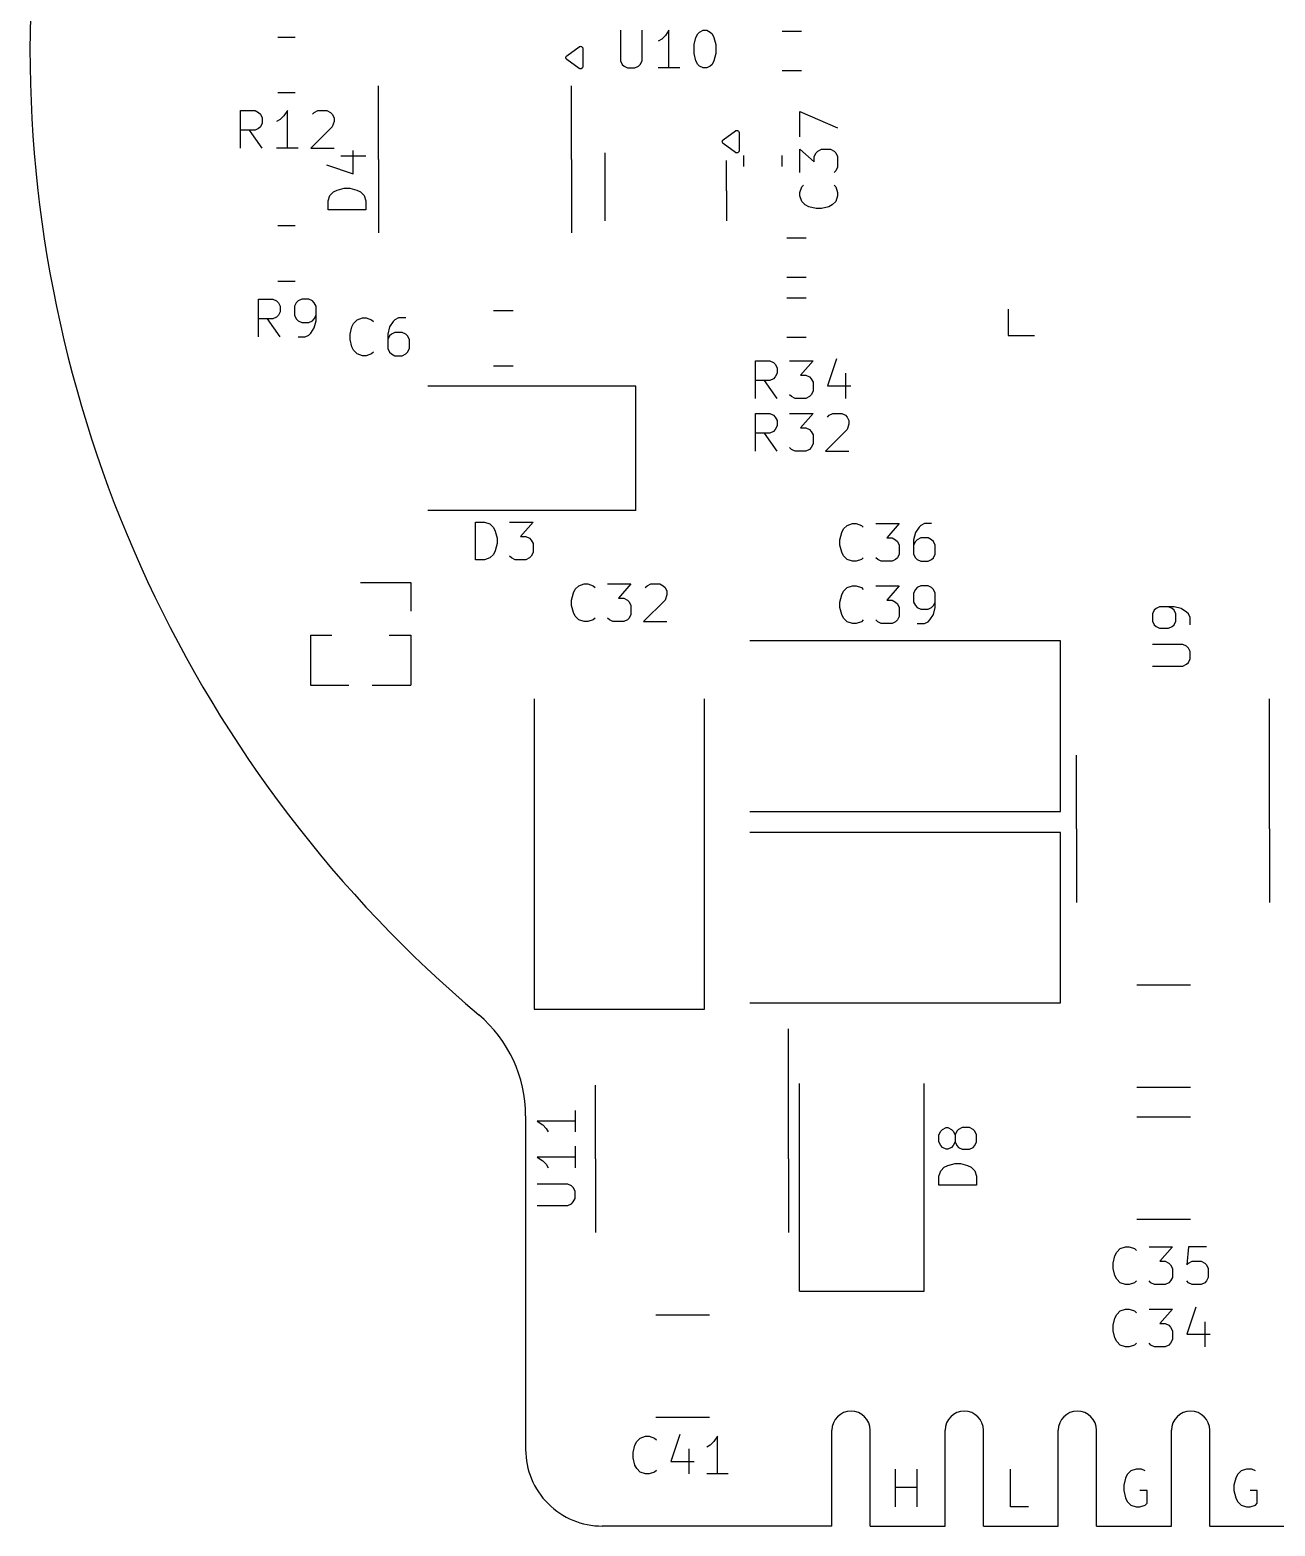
# Model space of a CAD drawing. Extents: x 116 to 183, y -110.2 to -37.6.
# Drawn here: x 115.95 to 148.95, y -110.24 to -70.57 of the extents above; entities that cross this region are included whole.
import ezdxf

# ---------------------------------------------------------------- set-up
doc = ezdxf.new("R2010")
doc.units = 0
doc.layers.add('BLACK', color=7, linetype='CONTINUOUS')

msp = doc.modelspace()

# ---------------------------------------------------------------- linework, layer by layer
at = {"layer": 'BLACK', "linetype": 'CONTINUOUS'}
for p, q in [((131.603905, -70.574819), (131.603905, -71.384342)), ((132.175333, -71.384342), (132.175333, -70.574819)), ((132.889619, -70.574819), (132.794381, -70.717676)), ((132.889619, -71.574819), (132.889619, -70.574819)), ((133.699143, -70.622438), (133.794381, -70.574819)), ((133.794381, -70.574819), (133.889619, -70.574819)), ((133.889619, -70.574819), (133.984857, -70.622438)), ((135.889276, -70.5975), (136.398724, -70.5975)), ((122.977064, -70.765), (122.522936, -70.765)), ((130.50971, -71.011476), (130.519777, -71.006828)), ((130.519777, -71.006828), (130.522039, -71.004567)), ((130.522039, -71.004567), (130.524676, -71.004567)), ((130.524676, -71.004567), (130.530965, -71.001664)), ((130.530965, -71.001664), (130.549349, -71.004567)), ((130.549349, -71.004567), (130.567961, -71.004567)), ((130.567961, -71.004567), (130.571451, -71.008057)), ((132.699143, -70.812914), (132.603905, -70.860533)), ((132.794381, -70.717676), (132.699143, -70.812914)), ((133.556286, -70.955771), (133.603905, -70.765295)), ((133.556286, -71.193866), (133.556286, -70.955771)), ((133.603905, -70.765295), (133.651524, -70.670057)), ((133.651524, -70.670057), (133.699143, -70.622438)), ((133.984857, -70.622438), (134.032476, -70.670057)), ((134.032476, -70.670057), (134.080095, -70.765295)), ((134.080095, -70.765295), (134.127714, -70.955771)), ((134.127714, -70.955771), (134.127714, -71.193866)), ((130.156664, -71.285965), (130.162324, -71.278181)), ((130.158879, -71.3), (130.156664, -71.285965)), ((130.156664, -71.314035), (130.158879, -71.3)), ((130.162324, -71.321818), (130.156664, -71.314035)), ((130.162324, -71.278181), (130.163826, -71.268674)), ((130.163826, -71.331326), (130.162324, -71.321818)), ((130.163826, -71.268674), (130.17971, -71.251476)), ((130.17971, -71.348524), (130.163826, -71.331326)), ((130.17971, -71.251476), (130.50971, -71.011476)), ((130.50971, -71.588524), (130.17971, -71.348524)), ((130.571451, -71.008057), (130.576326, -71.008827)), ((130.576326, -71.008827), (130.587273, -71.023879)), ((130.587273, -71.023879), (130.600433, -71.037039)), ((130.600433, -71.037039), (130.601783, -71.04383)), ((130.601783, -71.04383), (130.603336, -71.045965)), ((130.603336, -71.045965), (130.602836, -71.049125)), ((130.602836, -71.049125), (130.605, -71.06)), ((130.605, -71.06), (130.605, -71.54)), ((131.603905, -71.384342), (131.651524, -71.47958)), ((132.127714, -71.47958), (132.175333, -71.384342)), ((133.603905, -71.384342), (133.556286, -71.193866)), ((133.651524, -71.47958), (133.603905, -71.384342)), ((134.080095, -71.384342), (134.032476, -71.47958)), ((134.127714, -71.193866), (134.080095, -71.384342)), ((130.519777, -71.593171), (130.50971, -71.588524)), ((130.522039, -71.595433), (130.519777, -71.593171)), ((130.524676, -71.595433), (130.522039, -71.595433)), ((130.530965, -71.598336), (130.524676, -71.595433)), ((130.549349, -71.595433), (130.530965, -71.598336)), ((130.567961, -71.595433), (130.549349, -71.595433)), ((130.571451, -71.591942), (130.567961, -71.595433)), ((130.576326, -71.591173), (130.571451, -71.591942)), ((130.587273, -71.57612), (130.576326, -71.591173)), ((130.600433, -71.562961), (130.587273, -71.57612)), ((130.601783, -71.556169), (130.600433, -71.562961)), ((130.603336, -71.554035), (130.601783, -71.556169)), ((130.605, -71.54), (130.602836, -71.550874)), ((130.602836, -71.550874), (130.603336, -71.554035)), ((131.651524, -71.47958), (131.699143, -71.5272)), ((131.699143, -71.5272), (131.794381, -71.574819)), ((131.794381, -71.574819), (131.984857, -71.574819)), ((131.984857, -71.574819), (132.080095, -71.5272)), ((132.080095, -71.5272), (132.127714, -71.47958)), ((133.175333, -71.574819), (132.603905, -71.574819)), ((133.699143, -71.5272), (133.651524, -71.47958)), ((133.794381, -71.574819), (133.699143, -71.5272)), ((133.889619, -71.574819), (133.794381, -71.574819)), ((133.984857, -71.5272), (133.889619, -71.574819)), ((134.032476, -71.47958), (133.984857, -71.5272)), ((135.889276, -71.6425), (136.398724, -71.6425)), ((125.19, -74), (125.19, -72.05)), ((130.31, -74), (130.31, -72.05)), ((122.977064, -72.235), (122.522936, -72.235)), ((121.535714, -73.704819), (121.535714, -72.704819)), ((121.535714, -72.704819), (121.916666, -72.704819)), ((121.916666, -72.704819), (122.011904, -72.752438)), ((122.011904, -72.752438), (122.059523, -72.800057)), ((122.059523, -72.800057), (122.107142, -72.895295)), ((122.107142, -72.895295), (122.107142, -73.038152)), ((122.583333, -72.942914), (122.488095, -72.990533)), ((122.678571, -72.847676), (122.583333, -72.942914)), ((122.773809, -72.704819), (122.678571, -72.847676)), ((122.773809, -73.704819), (122.773809, -72.704819)), ((123.440476, -72.800057), (123.488095, -72.752438)), ((123.488095, -72.752438), (123.583333, -72.704819)), ((123.583333, -72.704819), (123.821428, -72.704819)), ((123.821428, -72.704819), (123.916666, -72.752438)), ((123.916666, -72.752438), (123.964285, -72.800057)), ((123.964285, -72.800057), (124.011904, -72.895295)), ((124.011904, -72.990533), (123.964285, -73.13339)), ((124.011904, -72.895295), (124.011904, -72.990533)), ((136.360819, -73.398142), (136.360819, -72.731476)), ((136.360819, -72.731476), (137.360819, -73.160047)), ((121.916666, -73.228628), (121.535714, -73.228628)), ((122.107142, -73.704819), (121.773809, -73.228628)), ((122.011904, -73.181009), (121.916666, -73.228628)), ((122.059523, -73.13339), (122.011904, -73.181009)), ((122.107142, -73.038152), (122.059523, -73.13339)), ((123.964285, -73.13339), (123.392857, -73.704819)), ((134.32471, -73.481476), (134.65471, -73.241476)), ((134.65471, -73.241476), (134.664777, -73.236828)), ((134.664777, -73.236828), (134.667039, -73.234567)), ((134.667039, -73.234567), (134.669676, -73.234567)), ((134.669676, -73.234567), (134.675965, -73.231664)), ((134.675965, -73.231664), (134.694349, -73.234567)), ((134.694349, -73.234567), (134.712961, -73.234567)), ((134.712961, -73.234567), (134.716451, -73.238057)), ((134.716451, -73.238057), (134.721326, -73.238827)), ((134.721326, -73.238827), (134.732273, -73.253879)), ((134.732273, -73.253879), (134.745433, -73.267039)), ((134.745433, -73.267039), (134.746783, -73.27383)), ((134.746783, -73.27383), (134.748336, -73.275965)), ((134.748336, -73.275965), (134.747836, -73.279125)), ((134.747836, -73.279125), (134.75, -73.29)), ((134.75, -73.29), (134.75, -73.77)), ((123.059523, -73.704819), (122.488095, -73.704819)), ((123.392857, -73.704819), (124.011904, -73.704819)), ((124.521485, -74.385713), (124.521485, -73.766666)), ((134.301664, -73.515965), (134.307324, -73.508181)), ((134.303879, -73.53), (134.301664, -73.515965)), ((134.301664, -73.544035), (134.303879, -73.53)), ((134.307324, -73.551818), (134.301664, -73.544035)), ((134.307324, -73.508181), (134.308826, -73.498674)), ((134.308826, -73.561326), (134.307324, -73.551818)), ((134.308826, -73.498674), (134.32471, -73.481476)), ((134.32471, -73.578524), (134.308826, -73.561326)), ((134.65471, -73.818524), (134.32471, -73.578524)), ((134.748336, -73.784035), (134.746783, -73.786169)), ((134.75, -73.77), (134.747836, -73.780874)), ((134.747836, -73.780874), (134.748336, -73.784035)), ((136.360819, -74.350523), (136.360819, -73.731476)), ((136.360819, -73.731476), (136.741771, -74.064809)), ((136.78939, -73.826714), (136.837009, -73.779095)), ((136.837009, -73.779095), (136.932247, -73.731476)), ((136.932247, -73.731476), (137.170342, -73.731476)), ((137.170342, -73.731476), (137.26558, -73.779095)), ((137.26558, -73.779095), (137.3132, -73.826714)), ((123.8072, -74.147618), (124.521485, -74.385713)), ((124.188152, -73.909523), (124.854819, -73.909523)), ((125.19, -74), (125.19, -75.95)), ((130.31, -74), (130.31, -75.95)), ((131.19, -73.83), (131.19, -75.63)), ((134.41, -74.83), (134.41, -74.03)), ((134.664777, -73.823171), (134.65471, -73.818524)), ((134.667039, -73.825433), (134.664777, -73.823171)), ((134.669676, -73.825433), (134.667039, -73.825433)), ((134.675965, -73.828336), (134.669676, -73.825433)), ((134.694349, -73.825433), (134.675965, -73.828336)), ((134.712961, -73.825433), (134.694349, -73.825433)), ((134.716451, -73.821942), (134.712961, -73.825433)), ((134.721326, -73.821173), (134.716451, -73.821942)), ((134.732273, -73.80612), (134.721326, -73.821173)), ((134.745433, -73.792961), (134.732273, -73.80612)), ((134.746783, -73.786169), (134.745433, -73.792961)), ((134.872, -74.187267), (134.872, -73.894733)), ((135.892, -74.187267), (135.892, -73.894733)), ((136.741771, -73.921952), (136.78939, -73.826714)), ((136.741771, -74.064809), (136.741771, -73.921952)), ((137.3132, -73.826714), (137.360819, -73.921952)), ((137.360819, -73.921952), (137.360819, -74.207666)), ((137.3132, -74.302904), (137.26558, -74.350523)), ((137.360819, -74.207666), (137.3132, -74.302904)), ((123.854819, -75.099999), (123.902438, -74.957142)), ((123.902438, -74.957142), (123.997676, -74.861904)), ((123.997676, -74.861904), (124.092914, -74.814285)), ((124.092914, -74.814285), (124.28339, -74.766666)), ((124.28339, -74.766666), (124.426247, -74.766666)), ((124.426247, -74.766666), (124.616723, -74.814285)), ((124.616723, -74.814285), (124.711961, -74.861904)), ((124.711961, -74.861904), (124.8072, -74.957142)), ((124.8072, -74.957142), (124.854819, -75.099999)), ((134.41, -74.83), (134.41, -75.63)), ((136.360819, -74.874333), (136.408438, -74.731476)), ((136.360819, -74.969571), (136.360819, -74.874333)), ((136.408438, -75.112428), (136.360819, -74.969571)), ((136.408438, -74.731476), (136.456057, -74.683857)), ((137.26558, -74.683857), (137.3132, -74.731476)), ((137.3132, -74.731476), (137.360819, -74.874333)), ((137.360819, -74.969571), (137.3132, -75.112428)), ((137.360819, -74.874333), (137.360819, -74.969571)), ((123.854819, -75.338094), (123.854819, -75.099999)), ((124.854819, -75.338094), (123.854819, -75.338094)), ((124.854819, -75.099999), (124.854819, -75.338094)), ((136.503676, -75.207666), (136.408438, -75.112428)), ((136.598914, -75.255285), (136.503676, -75.207666)), ((136.78939, -75.302904), (136.598914, -75.255285)), ((136.932247, -75.302904), (136.78939, -75.302904)), ((137.122723, -75.255285), (136.932247, -75.302904)), ((137.217961, -75.207666), (137.122723, -75.255285)), ((137.3132, -75.112428), (137.217961, -75.207666)), ((122.977064, -75.765), (122.522936, -75.765)), ((136.016276, -76.0775), (136.525724, -76.0775)), ((122.977064, -77.235), (122.522936, -77.235)), ((136.016276, -77.1225), (136.525724, -77.1225)), ((122.011905, -78.704819), (122.011905, -77.704819)), ((122.011905, -77.704819), (122.392857, -77.704819)), ((122.392857, -77.704819), (122.488095, -77.752438)), ((123.154762, -77.704819), (123.059524, -77.752438)), ((123.345238, -77.704819), (123.154762, -77.704819)), ((123.440476, -77.752438), (123.345238, -77.704819)), ((136.525724, -77.6775), (136.016276, -77.6775)), ((122.488095, -77.752438), (122.535714, -77.800057)), ((122.535714, -78.13339), (122.488095, -78.181009)), ((122.535714, -77.800057), (122.583333, -77.895295)), ((122.583333, -78.038152), (122.535714, -78.13339)), ((122.583333, -77.895295), (122.583333, -78.038152)), ((123.011905, -77.800057), (122.964286, -77.895295)), ((122.964286, -77.895295), (122.964286, -78.13339)), ((122.964286, -78.13339), (123.011905, -78.228628)), ((123.059524, -77.752438), (123.011905, -77.800057)), ((123.488095, -77.800057), (123.440476, -77.752438)), ((123.535714, -77.895295), (123.488095, -77.800057)), ((123.488095, -78.228628), (123.535714, -78.13339)), ((123.535714, -78.276247), (123.535714, -77.895295)), ((128.761252, -78.015), (128.238748, -78.015)), ((141.87624, -77.96825), (141.87624, -78.66825)), ((122.392857, -78.228628), (122.011905, -78.228628)), ((122.583333, -78.704819), (122.25, -78.228628)), ((122.488095, -78.181009), (122.392857, -78.228628)), ((123.011905, -78.228628), (123.059524, -78.276247)), ((123.059524, -78.276247), (123.154762, -78.323866)), ((123.154762, -78.323866), (123.345238, -78.323866)), ((123.345238, -78.323866), (123.440476, -78.276247)), ((123.392857, -78.60958), (123.488095, -78.466723)), ((123.440476, -78.276247), (123.488095, -78.228628)), ((123.488095, -78.466723), (123.535714, -78.276247)), ((124.436286, -78.63339), (124.483905, -78.442914)), ((124.483905, -78.442914), (124.531524, -78.347676)), ((124.531524, -78.347676), (124.626762, -78.252438)), ((124.626762, -78.252438), (124.769619, -78.204819)), ((124.769619, -78.204819), (124.864857, -78.204819)), ((124.864857, -78.204819), (125.007714, -78.252438)), ((125.007714, -78.252438), (125.055333, -78.300057)), ((125.483905, -78.442914), (125.436286, -78.63339)), ((125.579143, -78.300057), (125.483905, -78.442914)), ((125.626762, -78.252438), (125.579143, -78.300057)), ((125.722, -78.204819), (125.626762, -78.252438)), ((125.912476, -78.204819), (125.722, -78.204819)), ((123.059524, -78.704819), (123.25, -78.704819)), ((123.25, -78.704819), (123.345238, -78.6572)), ((123.345238, -78.6572), (123.392857, -78.60958)), ((124.436286, -78.776247), (124.436286, -78.63339)), ((124.483905, -78.966723), (124.436286, -78.776247)), ((125.436286, -78.63339), (125.436286, -79.014342)), ((125.483905, -78.681009), (125.436286, -78.776247)), ((125.531524, -78.63339), (125.483905, -78.681009)), ((125.626762, -78.585771), (125.531524, -78.63339)), ((125.817238, -78.585771), (125.626762, -78.585771)), ((125.912476, -78.63339), (125.817238, -78.585771)), ((125.960095, -78.681009), (125.912476, -78.63339)), ((126.007714, -78.776247), (125.960095, -78.681009)), ((126.007714, -79.014342), (126.007714, -78.776247)), ((136.525724, -78.7225), (136.016276, -78.7225)), ((141.87624, -78.66825), (142.57624, -78.66825)), ((124.531524, -79.061961), (124.483905, -78.966723)), ((124.626762, -79.1572), (124.531524, -79.061961)), ((124.769619, -79.204819), (124.626762, -79.1572)), ((124.864857, -79.204819), (124.769619, -79.204819)), ((125.007714, -79.1572), (124.864857, -79.204819)), ((125.055333, -79.10958), (125.007714, -79.1572)), ((125.436286, -79.014342), (125.483905, -79.10958)), ((125.483905, -79.10958), (125.531524, -79.1572)), ((125.531524, -79.1572), (125.626762, -79.204819)), ((125.626762, -79.204819), (125.817238, -79.204819)), ((125.817238, -79.204819), (125.912476, -79.1572)), ((125.912476, -79.1572), (125.960095, -79.10958)), ((125.960095, -79.10958), (126.007714, -79.014342)), ((135.183714, -80.337819), (135.183714, -79.337819)), ((135.183714, -79.337819), (135.564666, -79.337819)), ((135.564666, -79.337819), (135.659904, -79.385438)), ((136.088476, -79.337819), (136.707523, -79.337819)), ((136.707523, -79.337819), (136.37419, -79.718771)), ((137.326571, -79.2902), (137.088476, -80.004485)), ((128.761252, -79.485), (128.238748, -79.485)), ((135.659904, -79.385438), (135.707523, -79.433057)), ((135.707523, -79.433057), (135.755142, -79.528295)), ((135.755142, -79.671152), (135.707523, -79.76639)), ((135.755142, -79.528295), (135.755142, -79.671152)), ((136.37419, -79.718771), (136.517047, -79.718771)), ((136.517047, -79.718771), (136.612285, -79.76639)), ((137.564666, -79.671152), (137.564666, -80.337819)), ((132.01, -80.011), (126.5, -80.011)), ((132.01, -83.311), (132.01, -80.011)), ((135.564666, -79.861628), (135.183714, -79.861628)), ((135.755142, -80.337819), (135.421809, -79.861628)), ((135.659904, -79.814009), (135.564666, -79.861628)), ((135.707523, -79.76639), (135.659904, -79.814009)), ((136.612285, -79.76639), (136.659904, -79.814009)), ((136.659904, -79.814009), (136.707523, -79.909247)), ((136.707523, -79.909247), (136.707523, -80.147342)), ((137.088476, -80.004485), (137.707523, -80.004485)), ((136.136095, -80.2902), (136.088476, -80.24258)), ((136.231333, -80.337819), (136.136095, -80.2902)), ((136.517047, -80.337819), (136.231333, -80.337819)), ((136.612285, -80.2902), (136.517047, -80.337819)), ((136.659904, -80.24258), (136.612285, -80.2902)), ((136.707523, -80.147342), (136.659904, -80.24258)), ((135.183714, -81.734819), (135.183714, -80.734819)), ((135.183714, -80.734819), (135.564666, -80.734819)), ((135.564666, -80.734819), (135.659904, -80.782438)), ((135.659904, -80.782438), (135.707523, -80.830057)), ((135.707523, -80.830057), (135.755142, -80.925295)), ((136.088476, -80.734819), (136.707523, -80.734819)), ((136.707523, -80.734819), (136.37419, -81.115771)), ((137.088476, -80.830057), (137.136095, -80.782438)), ((137.136095, -80.782438), (137.231333, -80.734819)), ((137.231333, -80.734819), (137.469428, -80.734819)), ((137.469428, -80.734819), (137.564666, -80.782438)), ((137.564666, -80.782438), (137.612285, -80.830057)), ((137.612285, -80.830057), (137.659904, -80.925295)), ((135.564666, -81.258628), (135.183714, -81.258628)), ((135.755142, -81.734819), (135.421809, -81.258628)), ((135.659904, -81.211009), (135.564666, -81.258628)), ((135.707523, -81.16339), (135.659904, -81.211009)), ((135.755142, -81.068152), (135.707523, -81.16339)), ((135.755142, -80.925295), (135.755142, -81.068152)), ((136.37419, -81.115771), (136.517047, -81.115771)), ((136.517047, -81.115771), (136.612285, -81.16339)), ((136.612285, -81.16339), (136.659904, -81.211009)), ((136.659904, -81.211009), (136.707523, -81.306247)), ((136.707523, -81.306247), (136.707523, -81.544342)), ((137.612285, -81.16339), (137.040857, -81.734819)), ((137.659904, -81.020533), (137.612285, -81.16339)), ((137.659904, -80.925295), (137.659904, -81.020533)), ((136.136095, -81.6872), (136.088476, -81.63958)), ((136.231333, -81.734819), (136.136095, -81.6872)), ((136.612285, -81.6872), (136.517047, -81.734819)), ((136.659904, -81.63958), (136.612285, -81.6872)), ((136.707523, -81.544342), (136.659904, -81.63958)), ((136.517047, -81.734819), (136.231333, -81.734819)), ((137.040857, -81.734819), (137.659904, -81.734819)), ((132.01, -83.311), (126.5, -83.311)), ((127.761905, -84.615819), (127.761905, -83.615819)), ((127.761905, -83.615819), (128, -83.615819)), ((128, -83.615819), (128.142857, -83.663438)), ((128.142857, -83.663438), (128.238095, -83.758676)), ((128.666667, -83.615819), (129.285714, -83.615819)), ((129.285714, -83.615819), (128.952381, -83.996771)), ((137.612571, -83.703438), (137.755428, -83.655819)), ((137.755428, -83.655819), (137.850666, -83.655819)), ((137.850666, -83.655819), (137.993523, -83.703438)), ((138.374476, -83.655819), (138.993523, -83.655819)), ((138.993523, -83.655819), (138.66019, -84.036771)), ((139.66019, -83.655819), (139.564952, -83.703438)), ((139.850666, -83.655819), (139.66019, -83.655819)), ((128.238095, -83.758676), (128.285714, -83.853914)), ((128.285714, -83.853914), (128.333333, -84.04439)), ((128.333333, -84.04439), (128.333333, -84.187247)), ((128.952381, -83.996771), (129.095238, -83.996771)), ((129.095238, -83.996771), (129.190476, -84.04439)), ((129.190476, -84.04439), (129.238095, -84.092009)), ((129.238095, -84.092009), (129.285714, -84.187247)), ((137.422095, -84.08439), (137.469714, -83.893914)), ((137.422095, -84.227247), (137.422095, -84.08439)), ((137.469714, -83.893914), (137.517333, -83.798676)), ((137.517333, -83.798676), (137.612571, -83.703438)), ((137.993523, -83.703438), (138.041142, -83.751057)), ((138.66019, -84.036771), (138.803047, -84.036771)), ((138.803047, -84.036771), (138.898285, -84.08439)), ((138.898285, -84.08439), (138.945904, -84.132009)), ((139.422095, -83.893914), (139.374476, -84.08439)), ((139.374476, -84.08439), (139.374476, -84.465342)), ((139.517333, -83.751057), (139.422095, -83.893914)), ((139.469714, -84.08439), (139.422095, -84.132009)), ((139.564952, -84.036771), (139.469714, -84.08439)), ((139.564952, -83.703438), (139.517333, -83.751057)), ((139.755428, -84.036771), (139.564952, -84.036771)), ((139.850666, -84.08439), (139.755428, -84.036771)), ((139.898285, -84.132009), (139.850666, -84.08439)), ((128.238095, -84.472961), (128.142857, -84.5682)), ((128.285714, -84.377723), (128.238095, -84.472961)), ((128.333333, -84.187247), (128.285714, -84.377723)), ((129.285714, -84.425342), (129.238095, -84.52058)), ((129.285714, -84.187247), (129.285714, -84.425342)), ((137.469714, -84.417723), (137.422095, -84.227247)), ((137.517333, -84.512961), (137.469714, -84.417723)), ((138.945904, -84.132009), (138.993523, -84.227247)), ((138.993523, -84.465342), (138.945904, -84.56058)), ((138.993523, -84.227247), (138.993523, -84.465342)), ((139.422095, -84.132009), (139.374476, -84.227247)), ((139.374476, -84.465342), (139.422095, -84.56058)), ((139.945904, -84.227247), (139.898285, -84.132009)), ((139.898285, -84.56058), (139.945904, -84.465342)), ((139.945904, -84.465342), (139.945904, -84.227247)), ((128, -84.615819), (127.761905, -84.615819)), ((128.142857, -84.5682), (128, -84.615819)), ((128.714286, -84.5682), (128.666667, -84.52058)), ((128.809524, -84.615819), (128.714286, -84.5682)), ((129.095238, -84.615819), (128.809524, -84.615819)), ((129.190476, -84.5682), (129.095238, -84.615819)), ((129.238095, -84.52058), (129.190476, -84.5682)), ((137.612571, -84.6082), (137.517333, -84.512961)), ((137.755428, -84.655819), (137.612571, -84.6082)), ((137.850666, -84.655819), (137.755428, -84.655819)), ((137.993523, -84.6082), (137.850666, -84.655819)), ((138.041142, -84.56058), (137.993523, -84.6082)), ((138.422095, -84.6082), (138.374476, -84.56058)), ((138.517333, -84.655819), (138.422095, -84.6082)), ((138.803047, -84.655819), (138.517333, -84.655819)), ((138.898285, -84.6082), (138.803047, -84.655819)), ((138.945904, -84.56058), (138.898285, -84.6082)), ((139.422095, -84.56058), (139.469714, -84.6082)), ((139.469714, -84.6082), (139.564952, -84.655819)), ((139.564952, -84.655819), (139.755428, -84.655819)), ((139.755428, -84.655819), (139.850666, -84.6082)), ((139.850666, -84.6082), (139.898285, -84.56058)), ((124.714, -85.219), (126.044, -85.219)), ((126.044, -85.219), (126.044, -85.979)), ((130.500571, -85.302438), (130.643428, -85.254819)), ((130.643428, -85.254819), (130.738666, -85.254819)), ((130.738666, -85.254819), (130.881523, -85.302438)), ((131.262476, -85.254819), (131.881523, -85.254819)), ((131.881523, -85.254819), (131.54819, -85.635771)), ((132.310095, -85.302438), (132.405333, -85.254819)), ((132.405333, -85.254819), (132.643428, -85.254819)), ((132.643428, -85.254819), (132.738666, -85.302438)), ((130.310095, -85.68339), (130.357714, -85.492914)), ((130.310095, -85.826247), (130.310095, -85.68339)), ((130.357714, -85.492914), (130.405333, -85.397676)), ((130.405333, -85.397676), (130.500571, -85.302438)), ((130.881523, -85.302438), (130.929142, -85.350057)), ((131.54819, -85.635771), (131.691047, -85.635771)), ((131.691047, -85.635771), (131.786285, -85.68339)), ((131.786285, -85.68339), (131.833904, -85.731009)), ((132.786285, -85.68339), (132.214857, -86.254819)), ((132.262476, -85.350057), (132.310095, -85.302438)), ((132.738666, -85.302438), (132.786285, -85.350057)), ((132.786285, -85.350057), (132.833904, -85.445295)), ((132.833904, -85.540533), (132.786285, -85.68339)), ((132.833904, -85.445295), (132.833904, -85.540533)), ((137.422095, -85.73539), (137.469714, -85.544914)), ((137.469714, -85.544914), (137.517333, -85.449676)), ((137.517333, -85.449676), (137.612571, -85.354438)), ((137.612571, -85.354438), (137.755428, -85.306819)), ((137.755428, -85.306819), (137.850666, -85.306819)), ((137.850666, -85.306819), (137.993523, -85.354438)), ((137.993523, -85.354438), (138.041142, -85.402057)), ((138.374476, -85.306819), (138.993523, -85.306819)), ((138.993523, -85.306819), (138.66019, -85.687771)), ((139.422095, -85.402057), (139.374476, -85.497295)), ((139.374476, -85.497295), (139.374476, -85.73539)), ((139.469714, -85.354438), (139.422095, -85.402057)), ((139.564952, -85.306819), (139.469714, -85.354438)), ((139.755428, -85.306819), (139.564952, -85.306819)), ((139.850666, -85.354438), (139.755428, -85.306819)), ((139.898285, -85.402057), (139.850666, -85.354438)), ((139.945904, -85.497295), (139.898285, -85.402057)), ((139.945904, -85.878247), (139.945904, -85.497295)), ((130.357714, -86.016723), (130.310095, -85.826247)), ((130.405333, -86.111961), (130.357714, -86.016723)), ((131.833904, -85.731009), (131.881523, -85.826247)), ((131.881523, -86.064342), (131.833904, -86.15958)), ((131.881523, -85.826247), (131.881523, -86.064342)), ((137.422095, -85.878247), (137.422095, -85.73539)), ((137.469714, -86.068723), (137.422095, -85.878247)), ((137.517333, -86.163961), (137.469714, -86.068723)), ((138.66019, -85.687771), (138.803047, -85.687771)), ((138.803047, -85.687771), (138.898285, -85.73539)), ((138.898285, -85.73539), (138.945904, -85.783009)), ((138.945904, -85.783009), (138.993523, -85.878247)), ((138.993523, -85.878247), (138.993523, -86.116342)), ((139.374476, -85.73539), (139.422095, -85.830628)), ((139.422095, -85.830628), (139.469714, -85.878247)), ((139.469714, -85.878247), (139.564952, -85.925866)), ((139.564952, -85.925866), (139.755428, -85.925866)), ((139.755428, -85.925866), (139.850666, -85.878247)), ((139.803047, -86.21158), (139.898285, -86.068723)), ((139.850666, -85.878247), (139.898285, -85.830628)), ((139.898285, -85.830628), (139.945904, -85.73539)), ((139.898285, -86.068723), (139.945904, -85.878247)), ((145.752438, -85.955714), (145.704819, -86.050952)), ((145.704819, -86.050952), (145.704819, -86.241428)), ((145.800057, -85.908095), (145.752438, -85.955714)), ((145.895295, -85.860476), (145.800057, -85.908095)), ((146.276247, -85.860476), (145.895295, -85.860476)), ((146.228628, -85.908095), (146.13339, -85.860476)), ((146.276247, -85.955714), (146.228628, -85.908095)), ((146.466723, -85.908095), (146.276247, -85.860476)), ((146.323866, -86.050952), (146.276247, -85.955714)), ((146.323866, -86.241428), (146.323866, -86.050952)), ((146.60958, -86.003333), (146.466723, -85.908095)), ((146.6572, -86.050952), (146.60958, -86.003333)), ((146.704819, -86.14619), (146.6572, -86.050952)), ((130.500571, -86.2072), (130.405333, -86.111961)), ((130.643428, -86.254819), (130.500571, -86.2072)), ((130.738666, -86.254819), (130.643428, -86.254819)), ((130.881523, -86.2072), (130.738666, -86.254819)), ((130.929142, -86.15958), (130.881523, -86.2072)), ((131.310095, -86.2072), (131.262476, -86.15958)), ((131.405333, -86.254819), (131.310095, -86.2072)), ((131.691047, -86.254819), (131.405333, -86.254819)), ((131.786285, -86.2072), (131.691047, -86.254819)), ((131.833904, -86.15958), (131.786285, -86.2072)), ((132.214857, -86.254819), (132.833904, -86.254819)), ((137.612571, -86.2592), (137.517333, -86.163961)), ((137.755428, -86.306819), (137.612571, -86.2592)), ((137.850666, -86.306819), (137.755428, -86.306819)), ((137.993523, -86.2592), (137.850666, -86.306819)), ((138.041142, -86.21158), (137.993523, -86.2592)), ((138.422095, -86.2592), (138.374476, -86.21158)), ((138.517333, -86.306819), (138.422095, -86.2592)), ((138.803047, -86.306819), (138.517333, -86.306819)), ((138.898285, -86.2592), (138.803047, -86.306819)), ((138.945904, -86.21158), (138.898285, -86.2592)), ((138.993523, -86.116342), (138.945904, -86.21158)), ((139.469714, -86.306819), (139.66019, -86.306819)), ((139.66019, -86.306819), (139.755428, -86.2592)), ((139.755428, -86.2592), (139.803047, -86.21158)), ((145.704819, -86.241428), (145.752438, -86.336666)), ((145.752438, -86.336666), (145.800057, -86.384285)), ((145.800057, -86.384285), (145.895295, -86.431904)), ((145.895295, -86.431904), (146.13339, -86.431904)), ((146.13339, -86.431904), (146.228628, -86.384285)), ((146.228628, -86.384285), (146.276247, -86.336666)), ((146.276247, -86.336666), (146.323866, -86.241428)), ((146.704819, -86.336666), (146.704819, -86.14619)), ((123.384, -86.614), (123.384, -87.944)), ((123.384, -86.614), (123.954, -86.614)), ((125.474, -86.614), (126.044, -86.614)), ((126.044, -86.614), (126.044, -87.944)), ((143.269, -86.767), (135.034, -86.767)), ((143.269, -91.287), (143.269, -86.767)), ((146.514342, -86.860476), (145.704819, -86.860476)), ((146.60958, -86.908095), (146.514342, -86.860476)), ((146.6572, -86.955714), (146.60958, -86.908095)), ((146.704819, -87.050952), (146.6572, -86.955714)), ((146.6572, -87.336666), (146.704819, -87.241428)), ((146.704819, -87.241428), (146.704819, -87.050952)), ((145.704819, -87.431904), (146.514342, -87.431904)), ((146.514342, -87.431904), (146.60958, -87.384285)), ((146.60958, -87.384285), (146.6572, -87.336666)), ((123.384, -87.944), (124.40647, -87.944)), ((125.02153, -87.944), (126.044, -87.944)), ((129.312, -88.298), (129.312, -96.533)), ((133.832, -96.533), (133.832, -88.298)), ((148.81, -91.75), (148.81, -88.3)), ((143.69, -91.75), (143.69, -89.8)), ((135.034, -91.287), (143.269, -91.287)), ((143.269, -91.847), (135.034, -91.847)), ((143.269, -96.367), (143.269, -91.847)), ((143.69, -91.75), (143.69, -93.7)), ((148.81, -91.75), (148.81, -93.7)), ((146.711252, -95.89), (145.288748, -95.89)), ((135.034, -96.367), (143.269, -96.367)), ((129.312, -96.533), (133.832, -96.533)), ((136.06, -100.5), (136.06, -97.05)), ((130.94, -100.5), (130.94, -98.55)), ((136.35, -104.01), (136.35, -98.5)), ((139.65, -104.01), (139.65, -98.5)), ((146.711252, -98.61), (145.288748, -98.61)), ((129.089859, -99.356597), (129.089859, -108.204)), ((130.398819, -99.499999), (129.398819, -99.499999)), ((129.398819, -99.499999), (129.541676, -99.595237)), ((130.398819, -99.214285), (130.398819, -99.785713)), ((146.711252, -99.39), (145.288748, -99.39)), ((129.541676, -99.595237), (129.636914, -99.690475)), ((129.636914, -99.690475), (129.684533, -99.785713)), ((140.043819, -99.861761), (140.091438, -99.766523)), ((140.043819, -100.052237), (140.043819, -99.861761)), ((140.091438, -99.766523), (140.139057, -99.718904)), ((140.139057, -99.718904), (140.234295, -99.671285)), ((140.234295, -99.671285), (140.281914, -99.671285)), ((140.281914, -99.671285), (140.377152, -99.718904)), ((140.377152, -99.718904), (140.424771, -99.766523)), ((140.424771, -99.766523), (140.47239, -99.861761)), ((140.520009, -99.766523), (140.47239, -99.861761)), ((140.47239, -99.861761), (140.47239, -100.052237)), ((140.567628, -99.718904), (140.520009, -99.766523)), ((140.662866, -99.671285), (140.567628, -99.718904)), ((140.853342, -99.671285), (140.662866, -99.671285)), ((140.94858, -99.718904), (140.853342, -99.671285)), ((140.9962, -99.766523), (140.94858, -99.718904)), ((141.043819, -99.861761), (140.9962, -99.766523)), ((141.043819, -100.052237), (141.043819, -99.861761)), ((130.398819, -100.166666), (130.398819, -100.738094)), ((140.091438, -100.147475), (140.043819, -100.052237)), ((140.139057, -100.195094), (140.091438, -100.147475)), ((140.234295, -100.242713), (140.139057, -100.195094)), ((140.281914, -100.242713), (140.234295, -100.242713)), ((140.377152, -100.195094), (140.281914, -100.242713)), ((140.424771, -100.147475), (140.377152, -100.195094)), ((140.47239, -100.052237), (140.424771, -100.147475)), ((140.47239, -100.052237), (140.520009, -100.147475)), ((140.520009, -100.147475), (140.567628, -100.195094)), ((140.567628, -100.195094), (140.662866, -100.242713)), ((140.662866, -100.242713), (140.853342, -100.242713)), ((140.853342, -100.242713), (140.94858, -100.195094)), ((140.94858, -100.195094), (140.9962, -100.147475)), ((140.9962, -100.147475), (141.043819, -100.052237)), ((130.398819, -100.45238), (129.398819, -100.45238)), ((129.398819, -100.45238), (129.541676, -100.547618)), ((129.541676, -100.547618), (129.636914, -100.642856)), ((129.636914, -100.642856), (129.684533, -100.738094)), ((130.94, -100.5), (130.94, -102.45)), ((136.06, -100.5), (136.06, -102.45)), ((140.091438, -100.814142), (140.186676, -100.718904)), ((140.186676, -100.718904), (140.281914, -100.671285)), ((140.281914, -100.671285), (140.47239, -100.623666)), ((140.47239, -100.623666), (140.615247, -100.623666)), ((140.615247, -100.623666), (140.805723, -100.671285)), ((140.805723, -100.671285), (140.900961, -100.718904)), ((140.900961, -100.718904), (140.9962, -100.814142)), ((140.043819, -100.956999), (140.091438, -100.814142)), ((140.043819, -101.195094), (140.043819, -100.956999)), ((140.9962, -100.814142), (141.043819, -100.956999)), ((141.043819, -100.956999), (141.043819, -101.195094)), ((130.208342, -101.166666), (129.398819, -101.166666)), ((130.30358, -101.214285), (130.208342, -101.166666)), ((130.3512, -101.261904), (130.30358, -101.214285)), ((130.398819, -101.357142), (130.3512, -101.261904)), ((130.3512, -101.642856), (130.398819, -101.547618)), ((130.398819, -101.547618), (130.398819, -101.357142)), ((141.043819, -101.195094), (140.043819, -101.195094)), ((129.398819, -101.738094), (130.208342, -101.738094)), ((130.208342, -101.738094), (130.30358, -101.690475)), ((130.30358, -101.690475), (130.3512, -101.642856)), ((146.711252, -102.11), (145.288748, -102.11)), ((144.661095, -103.26139), (144.708714, -103.070914)), ((144.708714, -103.070914), (144.756333, -102.975676)), ((144.756333, -102.975676), (144.851571, -102.880438)), ((144.851571, -102.880438), (144.994428, -102.832819)), ((144.994428, -102.832819), (145.089666, -102.832819)), ((145.089666, -102.832819), (145.232523, -102.880438)), ((145.232523, -102.880438), (145.280142, -102.928057)), ((145.613476, -102.832819), (146.232523, -102.832819)), ((146.232523, -102.832819), (145.89919, -103.213771)), ((146.661095, -102.832819), (146.613476, -103.309009)), ((147.137285, -102.832819), (146.661095, -102.832819)), ((144.661095, -103.404247), (144.661095, -103.26139)), ((144.708714, -103.594723), (144.661095, -103.404247)), ((145.89919, -103.213771), (146.042047, -103.213771)), ((146.042047, -103.213771), (146.137285, -103.26139)), ((146.137285, -103.26139), (146.184904, -103.309009)), ((146.184904, -103.309009), (146.232523, -103.404247)), ((146.232523, -103.404247), (146.232523, -103.642342)), ((146.613476, -103.309009), (146.661095, -103.26139)), ((146.661095, -103.26139), (146.756333, -103.213771)), ((146.756333, -103.213771), (146.994428, -103.213771)), ((146.994428, -103.213771), (147.089666, -103.26139)), ((147.089666, -103.26139), (147.137285, -103.309009)), ((147.137285, -103.309009), (147.184904, -103.404247)), ((147.184904, -103.404247), (147.184904, -103.642342)), ((144.756333, -103.689961), (144.708714, -103.594723)), ((144.851571, -103.7852), (144.756333, -103.689961)), ((144.994428, -103.832819), (144.851571, -103.7852)), ((145.089666, -103.832819), (144.994428, -103.832819)), ((145.232523, -103.7852), (145.089666, -103.832819)), ((145.280142, -103.73758), (145.232523, -103.7852)), ((145.661095, -103.7852), (145.613476, -103.73758)), ((145.756333, -103.832819), (145.661095, -103.7852)), ((146.042047, -103.832819), (145.756333, -103.832819)), ((146.137285, -103.7852), (146.042047, -103.832819)), ((146.184904, -103.73758), (146.137285, -103.7852)), ((146.232523, -103.642342), (146.184904, -103.73758)), ((146.661095, -103.7852), (146.613476, -103.73758)), ((146.756333, -103.832819), (146.661095, -103.7852)), ((146.994428, -103.832819), (146.756333, -103.832819)), ((147.089666, -103.7852), (146.994428, -103.832819)), ((147.137285, -103.73758), (147.089666, -103.7852)), ((147.184904, -103.642342), (147.137285, -103.73758)), ((136.35, -104.01), (139.65, -104.01)), ((133.961252, -104.64), (132.538748, -104.64)), ((144.661095, -104.91239), (144.708714, -104.721914)), ((144.708714, -104.721914), (144.756333, -104.626676)), ((144.756333, -104.626676), (144.851571, -104.531438)), ((144.851571, -104.531438), (144.994428, -104.483819)), ((144.994428, -104.483819), (145.089666, -104.483819)), ((145.089666, -104.483819), (145.232523, -104.531438)), ((145.232523, -104.531438), (145.280142, -104.579057)), ((145.613476, -104.483819), (146.232523, -104.483819)), ((146.232523, -104.483819), (145.89919, -104.864771)), ((146.851571, -104.4362), (146.613476, -105.150485)), ((144.661095, -105.055247), (144.661095, -104.91239)), ((144.708714, -105.245723), (144.661095, -105.055247)), ((145.89919, -104.864771), (146.042047, -104.864771)), ((146.042047, -104.864771), (146.137285, -104.91239)), ((146.137285, -104.91239), (146.184904, -104.960009)), ((146.184904, -104.960009), (146.232523, -105.055247)), ((146.232523, -105.055247), (146.232523, -105.293342)), ((147.089666, -104.817152), (147.089666, -105.483819)), ((144.756333, -105.340961), (144.708714, -105.245723)), ((144.851571, -105.4362), (144.756333, -105.340961)), ((144.994428, -105.483819), (144.851571, -105.4362)), ((145.089666, -105.483819), (144.994428, -105.483819)), ((145.232523, -105.4362), (145.089666, -105.483819)), ((145.280142, -105.38858), (145.232523, -105.4362)), ((145.661095, -105.4362), (145.613476, -105.38858)), ((145.756333, -105.483819), (145.661095, -105.4362)), ((146.042047, -105.483819), (145.756333, -105.483819)), ((146.137285, -105.4362), (146.042047, -105.483819)), ((146.184904, -105.38858), (146.137285, -105.4362)), ((146.232523, -105.293342), (146.184904, -105.38858)), ((146.613476, -105.150485), (147.232523, -105.150485)), ((133.961252, -107.36), (132.538748, -107.36)), ((132.128571, -107.902438), (132.271428, -107.854819)), ((132.271428, -107.854819), (132.366666, -107.854819)), ((132.366666, -107.854819), (132.509523, -107.902438)), ((133.17619, -107.8072), (132.938095, -108.521485)), ((134.17619, -107.854819), (134.080952, -107.997676)), ((134.17619, -108.854819), (134.17619, -107.854819)), ((137.208, -110.236002), (137.208, -107.696)), ((138.224, -110.236002), (138.224, -107.696)), ((140.208, -110.236002), (140.208, -107.696)), ((141.224, -110.236002), (141.224, -107.696)), ((143.208, -110.236002), (143.208, -107.696)), ((144.224, -110.236002), (144.224, -107.696)), ((146.208, -110.236002), (146.208, -107.696)), ((147.224, -110.236002), (147.224, -107.696)), ((131.938095, -108.28339), (131.985714, -108.092914)), ((131.938095, -108.426247), (131.938095, -108.28339)), ((131.985714, -108.092914), (132.033333, -107.997676)), ((132.033333, -107.997676), (132.128571, -107.902438)), ((132.509523, -107.902438), (132.557142, -107.950057)), ((133.414285, -108.188152), (133.414285, -108.854819)), ((133.985714, -108.092914), (133.890476, -108.140533)), ((134.080952, -107.997676), (133.985714, -108.092914)), ((131.985714, -108.616723), (131.938095, -108.426247)), ((132.033333, -108.711961), (131.985714, -108.616723)), ((132.938095, -108.521485), (133.557142, -108.521485)), ((132.128571, -108.8072), (132.033333, -108.711961)), ((132.271428, -108.854819), (132.128571, -108.8072)), ((132.366666, -108.854819), (132.271428, -108.854819)), ((132.509523, -108.8072), (132.366666, -108.854819)), ((132.557142, -108.75958), (132.509523, -108.8072)), ((134.461904, -108.854819), (133.890476, -108.854819)), ((138.893779, -109.724819), (138.893779, -108.724819)), ((139.465207, -109.724819), (139.465207, -108.724819)), ((141.941779, -109.724819), (141.941779, -108.724819)), ((144.989779, -108.962914), (144.94216, -109.15339)), ((145.037398, -108.867676), (144.989779, -108.962914)), ((145.132636, -108.772438), (145.037398, -108.867676)), ((145.275493, -108.724819), (145.132636, -108.772438)), ((145.41835, -108.724819), (145.275493, -108.724819)), ((145.513588, -108.772438), (145.41835, -108.724819)), ((147.910779, -108.962914), (147.86316, -109.15339)), ((147.958398, -108.867676), (147.910779, -108.962914)), ((148.053636, -108.772438), (147.958398, -108.867676)), ((148.196493, -108.724819), (148.053636, -108.772438)), ((148.33935, -108.724819), (148.196493, -108.724819)), ((148.434588, -108.772438), (148.33935, -108.724819)), ((138.893779, -109.201009), (139.465207, -109.201009)), ((144.94216, -109.15339), (144.94216, -109.296247)), ((144.94216, -109.296247), (144.989779, -109.486723)), ((144.989779, -109.486723), (145.037398, -109.581961)), ((145.561207, -109.296247), (145.370731, -109.296247)), ((145.561207, -109.62958), (145.561207, -109.296247)), ((147.86316, -109.15339), (147.86316, -109.296247)), ((147.86316, -109.296247), (147.910779, -109.486723)), ((147.910779, -109.486723), (147.958398, -109.581961)), ((148.482207, -109.296247), (148.291731, -109.296247)), ((148.482207, -109.62958), (148.482207, -109.296247)), ((142.417969, -109.724819), (141.941779, -109.724819)), ((145.037398, -109.581961), (145.132636, -109.6772)), ((145.132636, -109.6772), (145.275493, -109.724819)), ((145.275493, -109.724819), (145.370731, -109.724819)), ((145.370731, -109.724819), (145.513588, -109.6772)), ((145.513588, -109.6772), (145.561207, -109.62958)), ((147.958398, -109.581961), (148.053636, -109.6772)), ((148.053636, -109.6772), (148.196493, -109.724819)), ((148.196493, -109.724819), (148.291731, -109.724819)), ((148.291731, -109.724819), (148.434588, -109.6772)), ((148.434588, -109.6772), (148.482207, -109.62958)), ((137.208, -110.236002), (131.121859, -110.236002)), ((138.224, -110.236002), (140.208, -110.236002)), ((141.224, -110.236002), (143.208, -110.236002)), ((144.224, -110.236002), (146.208, -110.236002)), ((147.224, -110.236002), (149.208, -110.236002))]:
    msp.add_line(p, q, dxfattribs=at)
at = {"layer": 'BLACK'}
for centre, radius, start, end in [((149.450502, -71.074296), 33.5, 0, 180), ((149.4505, -71.0743), 33.499996, -180.0000068, -130.1553645), ((125.5847, -99.3551), 3.505141, -0.0244701, 49.7895192), ((137.716, -107.696), 0.508, 0, 180), ((140.716, -107.696), 0.508, 0, 180), ((143.716, -107.696), 0.508, 0, 180), ((146.716, -107.696), 0.508, 0, 180), ((131.1218, -108.2041), 2.031902, -180.0028198, -89.9983363)]:
    msp.add_arc(centre, radius, start, end, dxfattribs=at)

doc.saveas('drawing.dxf')
